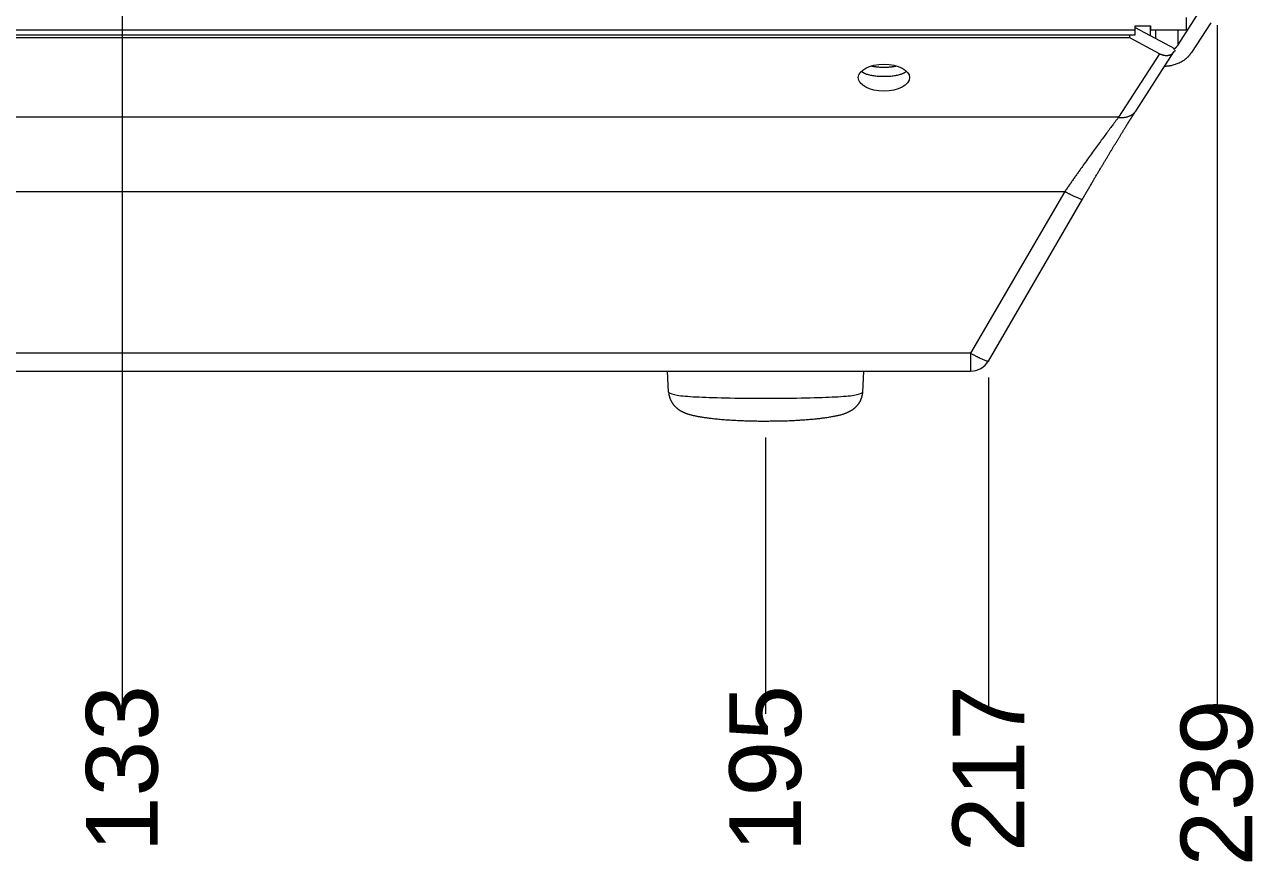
# Model space of a CAD drawing. Header units: metres. Extents: x 0.424 to 0.895, y -0.018 to 0.953.
# Drawn here: x 0.6407 to 0.7605, y 0.7842 to 0.8659 of the extents above; entities that cross this region are included whole.
import ezdxf

# ---------------------------------------------------------------- set-up
doc = ezdxf.new("R2010")
doc.units = ezdxf.units.M
for name, color, linetype, lineweight in [('Bemaßung (ISO)', 7, 'Continuous', 25), ('Sichtbar (ISO)', 7, 'Continuous', 50), ('Sichtbar schmal (ISO)', 7, 'Continuous', 35)]:
    doc.layers.add(name, color=color, linetype=linetype, lineweight=lineweight)
doc.styles.add('Arial', font='arial.ttf')

# ---------------------------------------------------------------- blocks, each defined once
blk = doc.blocks.new('Gruppe-23')
at = {"layer": 'Bemaßung (ISO)', "lineweight": 9, "transparency": 33554687}
blk.add_line((0.00316, 0.39804), (0.00316, 0.32129), dxfattribs=at)
at = {"layer": 'Bemaßung (ISO)', "transparency": 33554687, "insert": (0.00316, 0.30779), "char_height": 0.007, "attachment_point": 4, "rotation": 90, "line_spacing_factor": 1.004016, "style": 'Arial'}
blk.add_mtext('133', dxfattribs=at)
blk = doc.blocks.new('Gruppe-24')
at = {"layer": 'Bemaßung (ISO)', "lineweight": 9, "transparency": 33554687}
blk.add_line((0.06593, 0.34827), (0.06593, 0.32129), dxfattribs=at)
at = {"layer": 'Bemaßung (ISO)', "transparency": 33554687, "insert": (0.06593, 0.30779), "char_height": 0.007, "attachment_point": 4, "rotation": 90, "line_spacing_factor": 1.004016, "style": 'Arial'}
blk.add_mtext('195', dxfattribs=at)
blk = doc.blocks.new('Gruppe-25')
at = {"layer": 'Bemaßung (ISO)', "lineweight": 9, "transparency": 33554687}
blk.add_line((0.08766, 0.35413), (0.08766, 0.32129), dxfattribs=at)
at = {"layer": 'Bemaßung (ISO)', "transparency": 33554687, "insert": (0.08766, 0.30779), "char_height": 0.007, "attachment_point": 4, "rotation": 90, "line_spacing_factor": 1.004016, "style": 'Arial'}
blk.add_mtext('217', dxfattribs=at)
blk = doc.blocks.new('Gruppe-26')
at = {"layer": 'Bemaßung (ISO)', "lineweight": 9, "transparency": 33554687}
blk.add_line((0.10997, 0.38851), (0.10997, 0.32129), dxfattribs=at)
at = {"layer": 'Bemaßung (ISO)', "transparency": 33554687, "insert": (0.10997, 0.30639), "char_height": 0.007, "attachment_point": 4, "rotation": 90, "line_spacing_factor": 1.004016, "style": 'Arial'}
blk.add_mtext('239', dxfattribs=at)

msp = doc.modelspace()

# ---------------------------------------------------------------- linework, layer by layer
at = {"layer": 'Sichtbar (ISO)', "lineweight": 9}
for p, q in [((0.7532, 0.86392), (0.7553, 0.86717)), ((0.749, 0.86538), (0.749, 0.86577)), ((0.749, 0.86577), (0.7505, 0.86577)), ((0.7505, 0.86577), (0.7505, 0.86538)), ((0.754, 0.86661), (0.754, 0.86538)), ((0.75638, 0.86608), (0.7545, 0.86317)), ((0.5256, 0.86491), (0.749, 0.86491)), ((0.74848, 0.86461), (0.52628, 0.86461)), ((0.74848, 0.86461), (0.74848, 0.86491)), ((0.7514, 0.86306), (0.74848, 0.86461)), ((0.749, 0.86561), (0.75286, 0.86357)), ((0.749, 0.86491), (0.749, 0.86538)), ((0.7505, 0.86538), (0.754, 0.86538)), ((0.7529, 0.86341), (0.75285, 0.86332)), ((0.74907, 0.85747), (0.7528, 0.86324)), ((0.73469, 0.83307), (0.74387, 0.84887)), ((0.5418, 0.83208), (0.73296, 0.83208)), ((0.70349, 0.83004), (0.70339, 0.83208)), ((0.72243, 0.83004), (0.72254, 0.83208))]:
    msp.add_line(p, q, dxfattribs=at)
msp.add_arc((0.73296, 0.83408), 0.002, 270, 329.8313, dxfattribs=at)
msp.add_ellipse((0.7245, 0.86073), major_axis=(0.0025, 0), ratio=0.527728, dxfattribs=at)
for points in [[(0.7514, 0.86306), (0.75183, 0.86284), (0.75267, 0.86298), (0.75285, 0.86332)], [(0.7528, 0.86351), (0.75292, 0.86359), (0.75312, 0.8638), (0.7532, 0.86392)], [(0.75191, 0.86186), (0.75266, 0.86185), (0.75412, 0.86259), (0.7545, 0.86317)], [(0.72231, 0.86136), (0.72284, 0.86086), (0.72616, 0.86086), (0.72669, 0.86136)], [(0.72326, 0.86187), (0.72383, 0.86175), (0.72517, 0.86175), (0.72574, 0.86187)], [(0.74387, 0.84887), (0.74418, 0.8494), (0.74479, 0.85044), (0.74538, 0.85145), (0.74597, 0.85243), (0.74653, 0.85337), (0.74707, 0.85426), (0.74758, 0.85509), (0.74805, 0.85587), (0.74849, 0.85657), (0.74889, 0.8572), (0.74907, 0.85747)]]:
    msp.add_open_spline(points, degree=2, dxfattribs=at)
msp.add_open_spline([(0.70349, 0.83004), (0.7035, 0.82986), (0.70358, 0.82951), (0.70371, 0.82919), (0.70388, 0.82891), (0.70408, 0.82867), (0.70429, 0.82848), (0.70453, 0.82829), (0.70478, 0.82815), (0.70518, 0.82796), (0.7057, 0.82781), (0.70627, 0.82768), (0.70693, 0.82757), (0.70782, 0.82745), (0.70901, 0.82734), (0.71026, 0.82727), (0.71152, 0.82722), (0.71281, 0.82721), (0.71409, 0.82722), (0.71534, 0.82725), (0.71654, 0.82732), (0.71766, 0.82741), (0.71869, 0.82752), (0.71966, 0.82768), (0.72052, 0.82787), (0.72114, 0.82815), (0.72148, 0.82834), (0.72183, 0.82865), (0.72212, 0.829), (0.72231, 0.82942), (0.72242, 0.82982), (0.72243, 0.82999), (0.72243, 0.83004)], degree=2, knots=[0, 0, 0, 0.032778, 0.065556, 0.098334, 0.131112, 0.16389, 0.196669, 0.229447, 0.262225, 0.295003, 0.327781, 0.360559, 0.393337, 0.426115, 0.458893, 0.491671, 0.524449, 0.557227, 0.590006, 0.622784, 0.655562, 0.68834, 0.721118, 0.753896, 0.786674, 0.819452, 0.85223, 0.885008, 0.917786, 0.950565, 0.983343, 1, 1, 1], dxfattribs=at)
at = {"layer": 'Sichtbar schmal (ISO)', "lineweight": 9}
for p, q in [((0.7505, 0.86482), (0.7505, 0.86577)), ((0.5256, 0.86538), (0.749, 0.86538)), ((0.75102, 0.86454), (0.75102, 0.86538)), ((0.7532, 0.86392), (0.7532, 0.86538)), ((0.7514, 0.86306), (0.74739, 0.85686)), ((0.74739, 0.85686), (0.52737, 0.85686)), ((0.53261, 0.84962), (0.74215, 0.84962)), ((0.74215, 0.84962), (0.73296, 0.83383)), ((0.73296, 0.83383), (0.5418, 0.83383)), ((0.73296, 0.83383), (0.73296, 0.83208))]:
    msp.add_line(p, q, dxfattribs=at)
for points in [[(0.74739, 0.85686), (0.74788, 0.85677), (0.74884, 0.85712), (0.74907, 0.85747)], [(0.74739, 0.85686), (0.74651, 0.85572), (0.74363, 0.85176), (0.74215, 0.84962)], [(0.74215, 0.84962), (0.74274, 0.84929), (0.74384, 0.84881), (0.74387, 0.84887)], [(0.73296, 0.83383), (0.73356, 0.83349), (0.73465, 0.83301), (0.73469, 0.83307)], [(0.70349, 0.83004), (0.70352, 0.82944), (0.7224, 0.82944), (0.72243, 0.83004)]]:
    msp.add_open_spline(points, degree=2, dxfattribs=at)

# ---------------------------------------------------------------- block references
at = {"layer": 'Bemaßung (ISO)'}
for name in ['Gruppe-23', 'Gruppe-26', 'Gruppe-25', 'Gruppe-24']:
    msp.add_blockref(name, (0.64703, 0.47734), dxfattribs=at)

doc.saveas('drawing.dxf')
